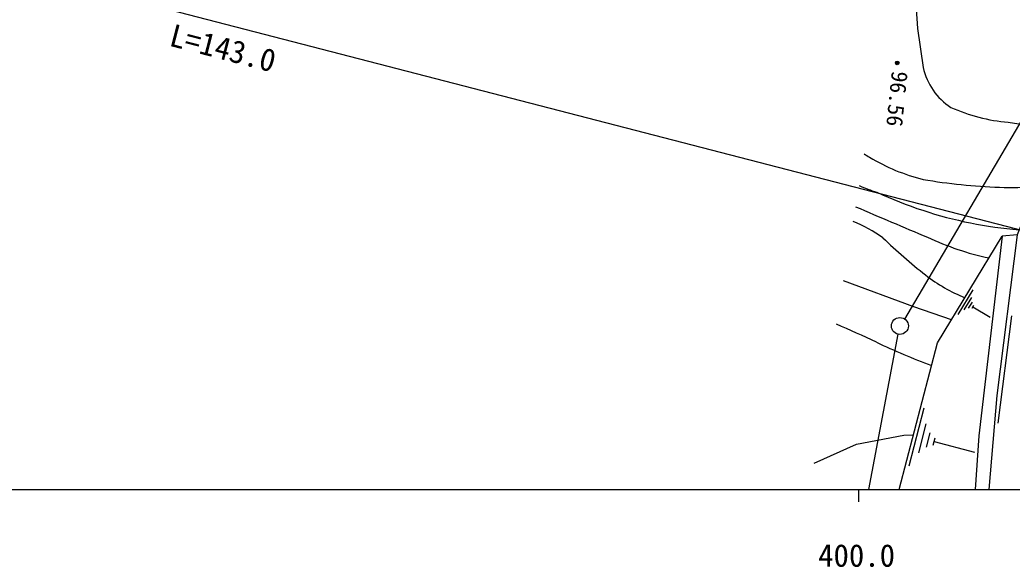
# Model space of a CAD drawing. Units: millimetres, scale not verified. Extents: x 40000 to 680000, y 20000 to 380000.
# Drawn here: x 399977 to 480462, y 198715 to 243089 of the extents above; entities that cross this region are included whole.
import ezdxf
from ezdxf.enums import TextEntityAlignment as Align

# ---------------------------------------------------------------- set-up
doc = ezdxf.new("R2010")
doc.units = ezdxf.units.MM
doc.header["$LTSCALE"] = 1000
doc.layers.add('M-BGD', color=7, linetype='Continuous', lineweight=25)
doc.layers.add('M-TTL-BAND', color=7, linetype='Continuous', lineweight=25)
doc.styles.add('@ＭＳ ゴシック', font='')
doc.styles.add('ＭＳ ゴシック', font='')
doc.styles.get('@ＭＳ ゴシック').set_extended_font_data('@MS Gothic')
doc.styles.get('ＭＳ ゴシック').set_extended_font_data('MS Gothic')

msp = doc.modelspace()

# ---------------------------------------------------------------- linework, layer by layer
at = {"layer": 'M-BGD'}
for p, q in [((487118, 224476), (346756, 260840)), ((471172, 239659), (471108, 239533)), ((471766, 218823), (482160, 236504)), ((476073, 219190), (477289, 221197)), ((476578, 219570), (477186, 220574)), ((476930, 219700), (477235, 220201)), ((477207, 219703), (477359, 219954)), ((477283, 219829), (478688, 218977)), ((479339, 210388), (480441, 219080)), ((468825, 205000), (471230, 217595)), ((472108, 206931), (473338, 211621)), ((472885, 207981), (473500, 210326)), ((473507, 208444), (473815, 209617)), ((474053, 208614), (474207, 209200)), ((474130, 208907), (477413, 208046))]:
    msp.add_line(p, q, dxfattribs=at)
for points in [[(466933, 272826), (475268, 268452), (477062, 267514), (487196, 259411), (488623, 254041), (486159, 242083), (485094, 236290), (480863, 225664), (479211, 212641), (478571, 205000)], [(471547, 251214), (471722, 250892), (472418, 247999), (472794, 242376), (473232, 239217)], [(471290, 205000), (474408, 216889), (479664, 225560)], [(480863, 225664), (479664, 225560), (477771, 209375), (477450, 205000)], [(475546, 218766), (472483, 219814), (466792, 221916)], [(464412, 207150), (467847, 208699), (471674, 209408), (472452, 209430)]]:
    msp.add_lwpolyline(points, dxfattribs=at)
for centre, radius in [((471140, 239596), 150), ((471140, 239596), 120), ((471140, 239596), 99.9), ((471140, 239596), 89.9), ((471140, 239596), 60), ((471140, 239596), 30), ((471359, 218269), 687)]:
    msp.add_circle(centre, radius, dxfattribs=at)
for centre, radius, start, end in [((478406, 240433), 5315, 193.22414, 236.74871), ((481339, 249015), 14278, 245.82719, 265.16073), ((483073, 251292), 16764, 259.90312, 274.58742), ((471686, 236617), 5442, 233.66948, 239.16388), ((477134, 245742), 16069, 239.16388, 256.00202), ((472992, 240741), 12140, 245.94752, 253.22392), ((480893, 274388), 44893, 260.19423, 268.14221), ((480424, 259935), 30432, 268.14221, 273.75571), ((483795, 259869), 33916, 245.04827, 258.59442), ((677502, 714246), 529608, 246.67019, 247.35602), ((463526, 216502), 11003, 54.14228, 68.44206), ((483918, 260477), 34537, 258.59442, 265.18905), ((501617, 258318), 45648, 226.11185, 231.88502), ((483535, 246660), 23409, 244.88821, 257.79226), ((481493, 232666), 13045, 231.88502, 248.12956), ((426950, 127542), 98997, 64.57922, 66.62471), ((492394, 265238), 53459, 244.57922, 249.79551)]:
    msp.add_arc(centre, radius, start, end, dxfattribs=at)
at = {"layer": 'M-TTL-BAND'}
for p, q in [((40000, 205000), (579000, 205000)), ((468000, 205000), (468000, 204000))]:
    msp.add_line(p, q, dxfattribs=at)

# ---------------------------------------------------------------- texts
at = {"layer": 'M-BGD', "style": '@ＭＳ ゴシック'}
msp.add_text('L=143.0', height=1833, rotation=345.475, dxfattribs=at).set_placement((416686, 241690), align=Align.TOP_CENTER)
at = {"layer": 'M-BGD', "style": 'ＭＳ ゴシック'}
msp.add_text('96.56', height=1320, rotation=264.113, dxfattribs=at).set_placement((472022, 238844), align=Align.TOP_LEFT)
at = {"layer": 'M-TTL-BAND', "style": 'ＭＳ ゴシック'}
msp.add_text('400.0', height=1833, dxfattribs=at).set_placement((467844, 198195), align=Align.BOTTOM_CENTER)

doc.saveas('drawing.dxf')
